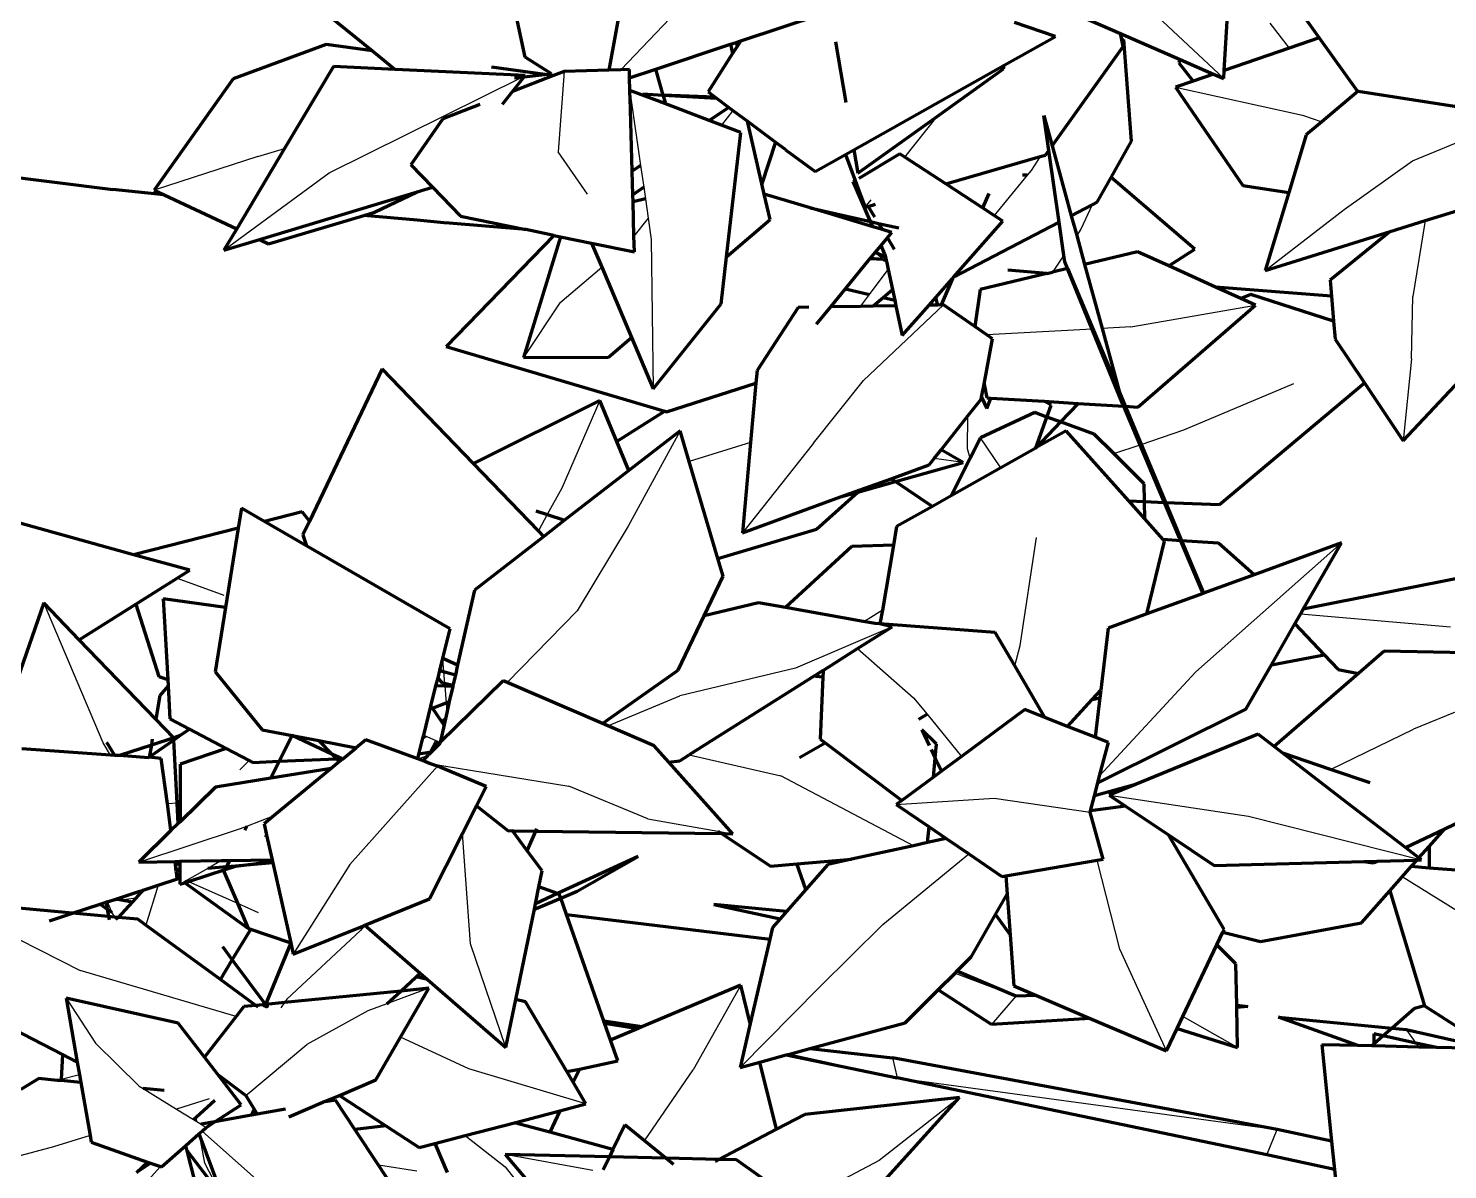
# Model space of a CAD drawing. Header units: millimetres. Extents: x 4307 to 31003, y 2809 to 20009.
# Drawn here: x 6974 to 7090.3, y 8141 to 8234.5 of the extents above; entities that cross this region are included whole.
import ezdxf

# ---------------------------------------------------------------- set-up
doc = ezdxf.new("R2010")
doc.units = ezdxf.units.MM
doc.layers.add('ProfileEdges', color=7, linetype='Continuous')

msp = doc.modelspace()

# ---------------------------------------------------------------- linework, layer by layer
for p, q in [((7060.06, 8241.59), (7071.95, 8230.43)), ((7027.18, 8235.99), (7022.56, 8231.14)), ((7075.73, 8234.97), (7077.31, 8232.93)), ((7063.63, 8233.46), (7063.77, 8233.64)), ((7017.92, 8231.01), (7017.43, 8224.43)), ((6998.67, 8222.71), (7014.47, 8230.55)), ((7014.58, 8230.56), (7014.65, 8230.57)), ((7068.01, 8229.72), (7078.42, 8227.44)), ((7023.31, 8229.27), (7023.37, 8228.83)), ((7023.37, 8228.83), (7024.18, 8223.3)), ((7087.42, 8223.68), (7099.17, 8228.54)), ((7031.75, 8227.81), (7030.82, 8226.62)), ((7078.42, 8227.44), (7079.98, 8226.89)), ((7045.84, 8224), (7048.47, 8227.32)), ((6992.82, 8224.05), (6984.32, 8221.28)), ((6992.82, 8224.05), (6995.02, 8224.7)), ((7019.83, 8220.96), (7017.43, 8224.43)), ((7056.92, 8224.03), (7056.17, 8222.89)), ((6990.05, 8216.37), (6998.67, 8222.71)), ((7024.18, 8223.3), (7024.44, 8221.52)), ((7056.17, 8222.89), (7055.86, 8222.52)), ((7081.83, 8219.69), (7087.42, 8223.68)), ((7055.86, 8222.52), (7053.16, 8219.2)), ((7024.44, 8221.52), (7024.58, 8220.56)), ((7024.58, 8220.56), (7024.81, 8219)), ((7042.58, 8219.88), (7043.07, 8220.5)), ((7040.41, 8219.13), (7040.24, 8219.34)), ((7061.19, 8220.09), (7060.25, 8218.08)), ((7075.36, 8214.71), (7081.83, 8219.69)), ((7024.81, 8219), (7023.63, 8217.51)), ((7024.81, 8219), (7025.06, 8217.24)), ((7060.25, 8218.08), (7059.91, 8217.56)), ((7088.46, 8218.79), (7087.44, 8212.56)), ((7025.06, 8217.24), (7025.22, 8204.99)), ((7044.05, 8215.59), (7043.4, 8216.17)), ((7058.86, 8215.97), (7057.93, 8214.57)), ((7017.57, 8212.05), (7021, 8214.98)), ((7042.93, 8212.74), (7044.46, 8214.78)), ((7044.35, 8215.32), (7044.08, 8215.56)), ((7042.19, 8211.76), (7042.93, 8212.74)), ((7087.34, 8207.47), (7087.44, 8212.56)), ((7017.57, 8212.05), (7014.58, 8207.57)), ((7042.44, 8205.68), (7049, 8211.88)), ((7048.2, 8211.87), (7047.98, 8212.06)), ((7064.35, 8210.07), (7074.55, 8211.86)), ((7061.18, 8209.9), (7052.54, 8209.43)), ((7064.35, 8210.07), (7061.99, 8209.94)), ((7087.34, 8207.47), (7086.66, 8200.75)), ((7038.36, 8200.56), (7042.44, 8205.68)), ((7068.7, 8201.65), (7077.71, 8205.44)), ((7020.83, 8204.05), (7017.73, 8196.86)), ((7050.96, 8200.09), (7051, 8202.79)), ((7027.43, 8201.57), (7023.16, 8193.74)), ((7033.19, 8200.61), (7028.17, 8199.06)), ((7053.7, 8198.53), (7052.03, 8200.98)), ((7065.2, 8200.45), (7068.7, 8201.65)), ((7038.36, 8200.56), (7032.52, 8193.21)), ((7051.19, 8199.32), (7050.96, 8200.09)), ((7062.95, 8199.69), (7065.1, 8200.42)), ((7065.1, 8200.42), (7065.2, 8200.45)), ((7050.61, 8198.97), (7048.22, 8199.29)), ((7017.73, 8196.86), (7016.54, 8194.69)), ((7016.54, 8194.69), (7015.82, 8193.36)), ((7023.16, 8193.74), (7018.98, 8186.81)), ((7055.27, 8183.96), (7056.62, 8192.83)), ((7069.67, 8181.82), (7081.59, 8192.38)), ((6986.21, 8189.48), (6990.04, 8188.09)), ((6980.14, 8176), (6975.28, 8187.46)), ((7013.25, 8180.93), (7018.98, 8186.81)), ((7043.99, 8186.86), (7042.83, 8186.13)), ((7044.78, 8185.51), (7036.86, 8182.1)), ((7042.83, 8186.13), (7042.41, 8185.93)), ((7090.53, 8185.48), (7078.24, 8186.53)), ((7041.96, 8183.72), (7046.55, 8179.68)), ((7054.83, 8182.3), (7055.27, 8183.96)), ((7007.96, 8182.82), (7008.04, 8181.82)), ((7036.86, 8182.1), (7027.39, 8179.84)), ((7100.89, 8182.55), (7087.5, 8177.12)), ((7008.04, 8181.82), (7008.12, 8180.85)), ((7008.12, 8180.85), (7008.14, 8180.63)), ((7039.13, 8181.85), (7038.98, 8181.84)), ((7061.79, 8173.28), (7069.67, 8181.82)), ((7008.14, 8180.63), (7008.24, 8179.27)), ((7021.49, 8177.39), (7027.39, 8179.84)), ((7046.55, 8179.68), (7047.66, 8178.33)), ((7008.24, 8179.27), (7008.31, 8178.46)), ((7008.14, 8177.72), (7008.04, 8177.52)), ((7047.66, 8178.33), (7050.48, 8174.88)), ((7006.56, 8176.55), (7006.41, 8176.62)), ((7007.37, 8176.19), (7006.56, 8176.55)), ((7007.37, 8176.19), (7006.86, 8175.19)), ((7007.58, 8176.09), (7007.37, 8176.19)), ((7080.69, 8173.81), (7087.5, 8177.12)), ((6980.74, 8174.99), (6980.14, 8176)), ((7007.76, 8176.02), (7007.58, 8176.09)), ((6991.36, 8173.77), (6992.12, 8174.55)), ((7000.35, 8166.03), (7007.53, 8174.07)), ((7005.92, 8174.67), (7006.74, 8174.96)), ((7006.41, 8174.63), (7006.22, 8174.56)), ((7006.89, 8174.31), (7018.31, 8172.43)), ((7028.17, 8175), (7035.67, 8173.29)), ((7046.53, 8167.55), (7035.67, 8173.29)), ((7024.77, 8169.77), (7018.31, 8172.43)), ((7062.56, 8171.69), (7073.99, 8169.98)), ((6986.21, 8171.06), (6985.41, 8171)), ((6986.45, 8171.08), (6986.21, 8171.06)), ((7045.13, 8170.93), (7053.14, 8171.45)), ((7053.14, 8171.45), (7061.02, 8170.3)), ((6991.91, 8169.16), (6994.15, 8170.04)), ((7024.77, 8169.77), (7030.51, 8168.76)), ((7073.99, 8169.98), (7088.17, 8166.39)), ((6983.07, 8166.22), (6991.4, 8168.96)), ((6991.4, 8168.96), (6991.91, 8169.16)), ((6993.54, 8168.43), (6993.33, 8168.31)), ((7010.24, 8159.53), (7009.6, 8168.57)), ((7030.51, 8168.76), (7031.74, 8168.54)), ((7044.03, 8161.11), (7051.06, 8166.89)), ((6986.36, 8165.5), (6986.08, 8165.98)), ((6989.86, 8166.34), (6988.74, 8165.7)), ((7000.35, 8166.03), (6995.73, 8158.66)), ((7063.44, 8159.08), (7061.58, 8166.37)), ((6986.2, 8165.04), (6986.44, 8164.93)), ((6986.44, 8165.35), (6986.36, 8165.5)), ((6986.75, 8164.57), (6986.44, 8164.4)), ((6986.97, 8164.7), (6986.75, 8164.57)), ((6988.74, 8165.7), (6986.97, 8164.7)), ((6986.97, 8164.7), (6987.14, 8164.62)), ((6987.14, 8164.62), (6991.15, 8162.84)), ((7092.69, 8161.22), (7086.58, 8165.01)), ((6984.66, 8164.32), (6983.66, 8161.04)), ((6981.64, 8163.1), (6980.51, 8162.96)), ((6980.86, 8162.12), (6980.51, 8162.96)), ((6982.82, 8163.25), (6981.64, 8163.1)), ((6991.15, 8162.84), (6992.84, 8162.09)), ((6970.43, 8161.3), (6978.26, 8157.32)), ((6981.1, 8161.7), (6980.86, 8162.12)), ((6981.2, 8161.5), (6981.1, 8161.7)), ((7038.85, 8155.97), (7044.03, 8161.11)), ((6995.19, 8154.98), (7001.24, 8160.62)), ((7001.55, 8161.03), (7001.24, 8160.62)), ((7013.15, 8151.02), (7010.24, 8159.53)), ((7067.28, 8150.74), (7063.44, 8159.08)), ((6991.05, 8153.57), (6978.26, 8157.32)), ((7049.94, 8157.11), (7054.91, 8155.23)), ((7006.84, 8155.88), (7003.4, 8154.6)), ((7032.39, 8156.14), (7028.5, 8149.19)), ((7038.85, 8155.97), (7032.33, 8149.39)), ((6977.11, 8155.06), (6979.53, 8151.38)), ((6995, 8154.7), (6994.7, 8154.27)), ((6995.19, 8154.98), (6995, 8154.7)), ((7003.4, 8154.6), (7001.84, 8154.02)), ((7054.91, 8155.23), (7052.94, 8152.92)), ((7001.84, 8154.02), (6996.84, 8151.26)), ((7073.08, 8151.01), (7068.61, 8153.55)), ((7010.12, 8149.27), (7004.52, 8151.87)), ((7086.91, 8152.5), (7087.7, 8151.39)), ((6979.53, 8151.38), (6983.09, 8147.86)), ((6991.84, 8147.09), (6996.84, 8151.26)), ((7087.7, 8151.39), (7087.93, 8151.06)), ((7045.19, 8148.55), (7036.37, 8150.48)), ((7044.82, 8150.18), (7045.19, 8148.55)), ((6976.7, 8148.4), (6976.42, 8148.33)), ((6978.21, 8148.78), (6976.7, 8148.4)), ((7019.7, 8146.4), (7010.12, 8149.27)), ((7024.5, 8143.37), (7028.5, 8149.19)), ((7045.19, 8148.55), (7076.33, 8144.31)), ((6983.09, 8147.86), (6983.43, 8147.65)), ((6983.43, 8147.65), (6986.16, 8145.98)), ((6988.85, 8146.81), (6986.16, 8145.98)), ((6986.16, 8145.98), (6987.55, 8145.12)), ((7050.31, 8146.93), (7043.72, 8141.75)), ((6987.55, 8145.12), (6987.83, 8144.95)), ((6987.83, 8144.95), (6987.76, 8145.31)), ((6987.83, 8144.95), (6988.18, 8144.73)), ((6979.09, 8143.8), (6976.08, 8142.87)), ((6988.49, 8141.54), (6988.06, 8143.76)), ((6988.18, 8144.73), (6988.6, 8144.48)), ((6988.26, 8144.18), (6998.16, 8135.38)), ((7009.81, 8143.81), (7013.08, 8141.23)), ((7075.48, 8142.22), (7076.33, 8144.31)), ((6976.08, 8142.87), (6967.88, 8140.69)), ((6989.54, 8139.5), (6988.49, 8141.54)), ((7005.86, 8140.9), (7002.71, 8141.38)), ((7020.28, 8140.93), (7013.08, 8142.25)), ((7043.72, 8141.75), (7037.05, 8138.25)), ((6975.51, 8130.98), (6984.84, 8141.26)), ((7013.08, 8141.23), (7018.16, 8134.82))]:
    msp.add_line(p, q)
at = {"layer": 'ProfileEdges', "lineweight": 211}
for p, q in [((7014.72, 8232.19), (7012.57, 8242.25)), ((6993.7, 8239.61), (7002.21, 8232.69)), ((7023.09, 8239.4), (7021.58, 8231.11)), ((7075.67, 8239.55), (7079.78, 8233.78)), ((7071.99, 8231.1), (7072.48, 8238.9)), ((7055.44, 8237.63), (7063.5, 8234.11)), ((7032.39, 8233.51), (7039.08, 8235.73)), ((7058.16, 8233.88), (7054.82, 8235.03)), ((6998.43, 8233.21), (6990.8, 8230.4)), ((7002.21, 8232.69), (6998.43, 8233.21)), ((7025.42, 8231.21), (7031.56, 8233.24)), ((7031.56, 8233.24), (7032, 8233.38)), ((7031.56, 8233.24), (7031.72, 8232.48)), ((7032, 8233.38), (7032.39, 8233.51)), ((7032, 8233.38), (7032.09, 8233.05)), ((7032.39, 8233.51), (7032.09, 8233.05)), ((7040.15, 8233.45), (7041, 8228.46)), ((7053.98, 8231.53), (7058.16, 8233.88)), ((7063.61, 8233.59), (7063.5, 8234.11)), ((7063.5, 8234.11), (7068.38, 8231.99)), ((7063.77, 8233.64), (7063.61, 8233.59)), ((7063.63, 8233.46), (7063.61, 8233.59)), ((7063.72, 8233.06), (7063.63, 8233.46)), ((7064.4, 8225.29), (7063.77, 8233.64)), ((7079.78, 8233.78), (7077.31, 8232.93)), ((7079.78, 8233.78), (7082.88, 8229.42)), ((7002.21, 8232.69), (7004.08, 8231.17)), ((7016.88, 8230.83), (7014.72, 8232.19)), ((7031.72, 8232.48), (7029.71, 8229.33)), ((7032.09, 8233.05), (7031.72, 8232.48)), ((7057.9, 8224.91), (7063.72, 8233.06)), ((7077.31, 8232.93), (7071.99, 8231.1)), ((6999.02, 8231.41), (6995.02, 8224.7)), ((7004.08, 8231.17), (6999.02, 8231.41)), ((7014.73, 8230.68), (7004.08, 8231.17)), ((7016.34, 8230.77), (7011.98, 8231.36)), ((7016.34, 8230.77), (7016.88, 8230.83)), ((7017.92, 8231.01), (7017.04, 8230.67)), ((7021.58, 8231.11), (7017.92, 8231.01)), ((7022.56, 8231.14), (7021.58, 8231.11)), ((7023.26, 8231.16), (7022.56, 8231.14)), ((7023.28, 8230.5), (7023.26, 8231.16)), ((7023.28, 8230.5), (7025.42, 8231.21)), ((7026.03, 8229.07), (7025.42, 8231.21)), ((7041.65, 8224.59), (7053.98, 8231.53)), ((7048.47, 8227.32), (7053.91, 8231.22)), ((7053.91, 8231.22), (7053.98, 8231.53)), ((7068.38, 8231.99), (7068.29, 8231.72)), ((7068.29, 8231.72), (7069.45, 8230.22)), ((7068.38, 8231.99), (7071.12, 8230.79)), ((7071.95, 8230.43), (7071.99, 8231.1)), ((6990.8, 8230.4), (6984.32, 8221.28)), ((7017.04, 8230.67), (7013.68, 8229.36)), ((7013.68, 8229.36), (7014.65, 8230.57)), ((7013.86, 8230.48), (7014.47, 8230.55)), ((7014.47, 8230.55), (7014.58, 8230.56)), ((7014.65, 8230.57), (7016.34, 8230.77)), ((7014.65, 8230.57), (7014.73, 8230.68)), ((7017.04, 8230.67), (7016.34, 8230.77)), ((7023.31, 8229.46), (7023.28, 8230.5)), ((7069.45, 8230.22), (7068.01, 8229.72)), ((7068.01, 8229.72), (7073.53, 8221.67)), ((7071.12, 8230.79), (7069.45, 8230.22)), ((7071.12, 8230.79), (7071.95, 8230.43)), ((7012.86, 8228.32), (7013.68, 8229.36)), ((7025.82, 8228.51), (7023.31, 8229.46)), ((7023.31, 8229.27), (7023.31, 8229.46)), ((7023.32, 8228.84), (7023.31, 8229.27)), ((7023.32, 8228.84), (7023.37, 8228.83)), ((7023.49, 8222.85), (7023.32, 8228.84)), ((7024.37, 8229.17), (7026.03, 8229.07)), ((7025.82, 8228.51), (7026.21, 8228.46)), ((7029.81, 8227), (7025.82, 8228.51)), ((7026.03, 8229.07), (7030.4, 8228.82)), ((7030.28, 8228.9), (7026.03, 8229.07)), ((7026.21, 8228.46), (7026.03, 8229.07)), ((7029.71, 8229.33), (7030.28, 8228.9)), ((7030.28, 8228.9), (7030.4, 8228.82)), ((7030.4, 8228.82), (7031.42, 8228.06)), ((7082.96, 8229.41), (7079.98, 8226.89)), ((7082.88, 8229.42), (7082.96, 8229.41)), ((7082.96, 8229.41), (7092.1, 8227.97)), ((7011.01, 8228.31), (7007.97, 8227.12)), ((7031.42, 8228.06), (7029.81, 8227)), ((7031.42, 8228.06), (7031.75, 8227.81)), ((7031.75, 8227.81), (7032.93, 8226.93)), ((7057.63, 8224.54), (7057.22, 8227.39)), ((7057.22, 8227.39), (7057.9, 8224.91)), ((7007.97, 8227.12), (7005.35, 8223.37)), ((7030.82, 8226.62), (7029.81, 8227)), ((7032.4, 8226.02), (7030.82, 8226.62)), ((7034.12, 8221.8), (7032.93, 8226.93)), ((7032.93, 8226.93), (7035.24, 8225.22)), ((7041.97, 8222.67), (7048.47, 8227.32)), ((7079.98, 8226.89), (7078.72, 8225.83)), ((7031.22, 8215.83), (7032.4, 8226.02)), ((7035.24, 8225.22), (7034.12, 8221.8)), ((7035.24, 8225.22), (7036.02, 8224.64)), ((7062.73, 8222.33), (7064.4, 8225.29)), ((7078.72, 8225.83), (7077.29, 8221.09)), ((6995.02, 8224.7), (6991.09, 8218.11)), ((7036.05, 8224.6), (7036.02, 8224.64)), ((7036.05, 8224.6), (7038.49, 8222.8)), ((7038.49, 8222.8), (7040.97, 8224.2)), ((7040.97, 8224.2), (7041.65, 8224.59)), ((7040.97, 8224.2), (7041.76, 8222.07)), ((7041.65, 8224.59), (7041.97, 8222.67)), ((7045.41, 8224.27), (7042.05, 8222.25)), ((7045.84, 8224), (7045.41, 8224.27)), ((7049.2, 8221.8), (7045.84, 8224)), ((7049.2, 8221.8), (7056.92, 8224.03)), ((7056.92, 8224.03), (7057.36, 8224.15)), ((7057.36, 8224.15), (7057.63, 8224.54)), ((7058.47, 8218.67), (7057.63, 8224.54)), ((7057.9, 8224.91), (7059.46, 8219.19)), ((6967.64, 8223), (6980.95, 8221.34)), ((7005.35, 8223.37), (7007.13, 8221.52)), ((7024.18, 8223.3), (7023.49, 8222.85)), ((7023.54, 8220.9), (7023.49, 8222.85)), ((7034.31, 8220.96), (7034.12, 8221.8)), ((7041.76, 8222.07), (7041.6, 8221.98)), ((7041.6, 8221.98), (7042.1, 8221.17)), ((7043.03, 8218.71), (7041.6, 8221.98)), ((7041.76, 8222.07), (7042.1, 8221.17)), ((7052.2, 8219.84), (7049.2, 8221.8)), ((7055.86, 8222.52), (7055.46, 8222.51)), ((7061.6, 8220.31), (7062.73, 8222.33)), ((7069.6, 8216.46), (7062.73, 8222.33)), ((7073.53, 8221.67), (7077.29, 8221.09)), ((6985.16, 8220.89), (6980.95, 8221.34)), ((6984.32, 8221.28), (6985.16, 8220.89)), ((6985.16, 8220.89), (6991.09, 8218.11)), ((6992.95, 8217.24), (7005.87, 8221.14)), ((7002.37, 8219.47), (7005.87, 8221.14)), ((7005.87, 8221.14), (7007.13, 8221.52)), ((7007.13, 8221.52), (7009.42, 8219.14)), ((7024.44, 8221.52), (7023.54, 8220.9)), ((7023.56, 8220.32), (7023.54, 8220.9)), ((7024.58, 8220.56), (7023.56, 8220.32)), ((7038.08, 8219.83), (7034.31, 8220.96)), ((7034.79, 8218.87), (7034.31, 8220.96)), ((7042.1, 8221.17), (7042.58, 8219.88)), ((7052.7, 8221.02), (7052.2, 8219.84)), ((7077.29, 8221.09), (7075.36, 8214.71)), ((6993.71, 8216.88), (7001.52, 8219.22)), ((7001.52, 8219.22), (7002.37, 8219.47)), ((7005.88, 8218.83), (7001.52, 8219.22)), ((7023.63, 8217.51), (7023.56, 8220.32)), ((7038.08, 8219.83), (7040.24, 8219.34)), ((7040.41, 8219.13), (7038.08, 8219.83)), ((7040.24, 8219.34), (7043.03, 8218.71)), ((7042.58, 8219.88), (7042.83, 8219.95)), ((7042.83, 8219.95), (7043.43, 8220.13)), ((7042.83, 8219.95), (7043.35, 8219.1)), ((7053.16, 8219.2), (7052.2, 8219.84)), ((7053.87, 8218.74), (7053.16, 8219.2)), ((7059.46, 8219.19), (7061.19, 8220.09)), ((7061.19, 8220.09), (7061.6, 8220.31)), ((7088.46, 8218.79), (7091.13, 8219.62)), ((6991.09, 8218.11), (6990.05, 8216.37)), ((7008.06, 8218.6), (7005.88, 8218.83)), ((7008.49, 8218.59), (7008.06, 8218.6)), ((7014.78, 8218.05), (7008.49, 8218.59)), ((7009.42, 8219.14), (7014.78, 8218.05)), ((7017.08, 8217.58), (7014.78, 8218.05)), ((7031.22, 8215.83), (7034.79, 8218.87)), ((7043.21, 8218.29), (7040.41, 8219.13)), ((7043.21, 8218.29), (7043.03, 8218.71)), ((7043.03, 8218.71), (7043.68, 8218.56)), ((7043.99, 8218.05), (7043.21, 8218.29)), ((7043.68, 8218.56), (7043.99, 8218.05)), ((7043.68, 8218.56), (7045.35, 8218.19)), ((7044.76, 8217.82), (7043.99, 8218.05)), ((7049.83, 8214.15), (7053.87, 8218.74)), ((7049.83, 8214.15), (7058.47, 8218.67)), ((7058.86, 8215.97), (7058.47, 8218.67)), ((7059.46, 8219.19), (7059.91, 8217.56)), ((7085.6, 8217.9), (7088.46, 8218.79)), ((6990.05, 8216.37), (6992.95, 8217.24)), ((6992.95, 8217.24), (6993.71, 8216.88)), ((7017.08, 8217.58), (7008.24, 8208.46)), ((7017.63, 8217.47), (7014.58, 8207.57)), ((7017.08, 8217.58), (7017.63, 8217.47)), ((7017.63, 8217.47), (7020.17, 8216.95)), ((7020.17, 8216.95), (7021, 8214.98)), ((7020.17, 8216.95), (7023.67, 8216.24)), ((7023.67, 8216.24), (7023.63, 8217.51)), ((7043.88, 8216.76), (7044.4, 8217.38)), ((7044.4, 8217.38), (7044.76, 8217.82)), ((7044.4, 8217.38), (7044.96, 8216.46)), ((7059.91, 8217.56), (7060.55, 8215.2)), ((7075.36, 8214.71), (7085.6, 8217.9)), ((7085.6, 8217.9), (7080.68, 8213.91)), ((7030.78, 8211.98), (7031.22, 8215.83)), ((7043, 8215.68), (7043.4, 8216.17)), ((7043.4, 8216.17), (7043.88, 8216.76)), ((7044.25, 8215.8), (7043.4, 8216.17)), ((7044.19, 8216.05), (7043.88, 8216.76)), ((7044.19, 8216.05), (7044.25, 8215.8)), ((7044.25, 8215.8), (7044.3, 8215.57)), ((7058.94, 8215.41), (7058.86, 8215.97)), ((7064.88, 8216.23), (7060.55, 8215.2)), ((7067.45, 8215.07), (7064.88, 8216.23)), ((7067.45, 8215.07), (7069.6, 8216.46)), ((7021, 8214.98), (7023.45, 8209.2)), ((7040.96, 8213.19), (7042.97, 8215.65)), ((7042.97, 8215.65), (7043, 8215.68)), ((7044.05, 8215.59), (7042.97, 8215.65)), ((7044.05, 8215.59), (7043, 8215.68)), ((7044.08, 8215.56), (7044.05, 8215.59)), ((7044.3, 8215.57), (7044.08, 8215.56)), ((7044.3, 8215.54), (7044.08, 8215.56)), ((7044.3, 8215.57), (7044.3, 8215.54)), ((7044.3, 8215.54), (7044.35, 8215.32)), ((7044.35, 8215.32), (7044.46, 8214.78)), ((7044.46, 8214.78), (7044.82, 8213.13)), ((7057.47, 8214.46), (7054.28, 8214.73)), ((7057.47, 8214.46), (7057.93, 8214.57)), ((7059.16, 8214.86), (7057.93, 8214.57)), ((7059.16, 8214.86), (7058.94, 8215.41)), ((7061.18, 8209.9), (7059.16, 8214.86)), ((7059.16, 8214.86), (7063.42, 8204.7)), ((7060.55, 8215.2), (7061.99, 8209.94)), ((7071.28, 8213.34), (7067.45, 8215.07)), ((7048.36, 8212.48), (7049.74, 8214.04)), ((7049.74, 8214.04), (7048.81, 8211.88)), ((7049.74, 8214.04), (7049.83, 8214.15)), ((7057.47, 8214.46), (7052.01, 8213.15)), ((7080.68, 8213.91), (7080.79, 8212.59)), ((7039.76, 8211.72), (7040.96, 8213.19)), ((7040.96, 8213.19), (7042.93, 8212.74)), ((7043.22, 8211.78), (7044.06, 8212.49)), ((7044.06, 8212.49), (7044.82, 8213.13)), ((7044.06, 8212.49), (7045, 8212.27)), ((7044.82, 8213.13), (7045, 8212.27)), ((7045, 8212.27), (7045.1, 8211.81)), ((7047.98, 8212.06), (7048.36, 8212.48)), ((7048.54, 8211.87), (7048.36, 8212.48)), ((7052.01, 8213.15), (7051.56, 8210.11)), ((7080.79, 8212.59), (7071.28, 8213.34)), ((7073.36, 8212.4), (7071.28, 8213.34)), ((7074.18, 8212.74), (7073.36, 8212.4)), ((7074.55, 8211.86), (7073.36, 8212.4)), ((7080.96, 8210.56), (7074.18, 8212.74)), ((7080.79, 8212.59), (7080.96, 8210.56)), ((7025.22, 8204.99), (7030.78, 8211.98)), ((7037.1, 8211.68), (7033.72, 8206.5)), ((7037.96, 8211.69), (7037.1, 8211.68)), ((7038.59, 8210.29), (7039.76, 8211.72)), ((7042.19, 8211.76), (7039.76, 8211.72)), ((7043.22, 8211.78), (7042.19, 8211.76)), ((7045.1, 8211.81), (7043.22, 8211.78)), ((7045.1, 8211.81), (7045.62, 8209.38)), ((7045.62, 8209.38), (7047.81, 8211.86)), ((7047.81, 8211.86), (7047.98, 8212.06)), ((7048.2, 8211.87), (7047.81, 8211.86)), ((7048.54, 8211.87), (7048.2, 8211.87)), ((7048.81, 8211.88), (7048.54, 8211.87)), ((7049, 8211.88), (7048.81, 8211.88)), ((7051.56, 8210.11), (7049, 8211.88)), ((7064.91, 8203.5), (7074.55, 8211.86)), ((7052.54, 8209.43), (7051.56, 8210.11)), ((7063.66, 8203.8), (7061.18, 8209.9)), ((7061.99, 8209.94), (7063.42, 8204.7)), ((7080.96, 8210.56), (7081.08, 8209.07)), ((7021.56, 8207.6), (7023.45, 8209.2)), ((7023.45, 8209.2), (7025.22, 8204.99)), ((7052.32, 8205.38), (7053.02, 8209.09)), ((7053.02, 8209.09), (7052.54, 8209.43)), ((7081.08, 8209.07), (7083.48, 8205.49)), ((7008.24, 8208.46), (7026.17, 8203.16)), ((7014.58, 8207.57), (7021.56, 8207.6)), ((7003.01, 8206.65), (6997.06, 8194.17)), ((7010.48, 8198.89), (7003.01, 8206.65)), ((7033.72, 8206.5), (7033.63, 8205.47)), ((7086.66, 8200.75), (7092.6, 8207.09)), ((7026.3, 8203.12), (7033.63, 8205.47)), ((7033.63, 8205.47), (7033.19, 8200.61)), ((7052.11, 8204.31), (7052.32, 8205.38)), ((7052.32, 8205.38), (7052.56, 8204.27)), ((7071.62, 8195.53), (7083.48, 8205.49)), ((7083.48, 8205.49), (7086.66, 8200.75)), ((7051, 8202.79), (7052.08, 8204.16)), ((7052.08, 8204.16), (7052.11, 8204.31)), ((7052.11, 8204.31), (7052.55, 8203.38)), ((7052.55, 8203.38), (7052.88, 8204.25)), ((7052.56, 8204.27), (7052.88, 8204.25)), ((7052.88, 8204.25), (7057.25, 8203.98)), ((7063.42, 8204.7), (7063.66, 8203.8)), ((7063.42, 8204.7), (7063.89, 8203.57)), ((7020.83, 8204.05), (7010.48, 8198.89)), ((7022.24, 8200.69), (7020.83, 8204.05)), ((7026.17, 8203.16), (7022.24, 8200.69)), ((7026.17, 8203.16), (7026.3, 8203.12)), ((7056.48, 8203.05), (7052.03, 8200.98)), ((7057.47, 8202.69), (7056.48, 8203.05)), ((7057.83, 8203.67), (7057.25, 8203.98)), ((7057.25, 8203.98), (7060.03, 8203.81)), ((7057.47, 8202.69), (7057.83, 8203.67)), ((7060.03, 8203.81), (7058.58, 8202.29)), ((7060.03, 8203.81), (7063.76, 8203.58)), ((7063.76, 8203.58), (7063.66, 8203.8)), ((7065.1, 8200.42), (7063.76, 8203.58)), ((7063.76, 8203.58), (7063.89, 8203.57)), ((7063.89, 8203.57), (7064.91, 8203.5)), ((7063.89, 8203.57), (7065.2, 8200.45)), ((7048.8, 8200.01), (7051, 8202.79)), ((7056.55, 8200.16), (7057.47, 8202.69)), ((7058.58, 8202.29), (7056.55, 8200.16)), ((7058.58, 8202.29), (7057.47, 8202.69)), ((7061.34, 8201.29), (7058.58, 8202.29)), ((7023.23, 8198.32), (7022.24, 8200.69)), ((7027.43, 8201.57), (7023.23, 8198.32)), ((7028.17, 8199.06), (7027.43, 8201.57)), ((7033.19, 8200.61), (7032.52, 8193.21)), ((7052.03, 8200.98), (7051.19, 8199.32)), ((7059.06, 8201.56), (7056.55, 8200.16)), ((7064.19, 8195.81), (7059.06, 8201.56)), ((7062.95, 8199.69), (7061.34, 8201.29)), ((7048.22, 8199.29), (7048.8, 8200.01)), ((7050.61, 8198.97), (7048.8, 8200.01)), ((7056.51, 8200.12), (7053.7, 8198.53)), ((7056.55, 8200.16), (7056.51, 8200.12)), ((7065.44, 8197.21), (7062.95, 8199.69)), ((7067.1, 8195.7), (7065.1, 8200.42)), ((7065.2, 8200.45), (7067.18, 8195.7)), ((7015.82, 8193.36), (7010.48, 8198.89)), ((7023.23, 8198.32), (7017.96, 8194.23)), ((7030.51, 8191.09), (7028.17, 8199.06)), ((7044.72, 8197.64), (7047.81, 8198.77)), ((7045.07, 8197.4), (7050.61, 8198.97)), ((7047.81, 8198.77), (7048.22, 8199.29)), ((7051.19, 8199.32), (7049.63, 8196.23)), ((7053.7, 8198.53), (7049.63, 8196.23)), ((7041.97, 8196.53), (7045.07, 8197.4)), ((7042.18, 8196.72), (7044.72, 8197.64)), ((7044.72, 8197.64), (7045.07, 8197.4)), ((7045.07, 8197.4), (7048.09, 8195.36)), ((7065.46, 8195.76), (7065.44, 8197.21)), ((7032.52, 8193.21), (7040.57, 8196.14)), ((7038.58, 8193.49), (7041.97, 8196.53)), ((7040.57, 8196.14), (7042.18, 8196.72)), ((7040.57, 8196.14), (7041.97, 8196.53)), ((7041.97, 8196.53), (7042.18, 8196.72)), ((7049.63, 8196.23), (7048.09, 8195.36)), ((6991.49, 8195.22), (6991.22, 8193.58)), ((6993.37, 8194.13), (6991.49, 8195.22)), ((6996.45, 8194.92), (6993.37, 8194.13)), ((6997.06, 8194.17), (6996.45, 8194.92)), ((7015.59, 8195), (7016.54, 8194.69)), ((7048.09, 8195.36), (7045.16, 8193.71)), ((7064.19, 8195.81), (7065.46, 8195.76)), ((7065.48, 8194.35), (7064.19, 8195.81)), ((7065.48, 8194.35), (7065.46, 8195.76)), ((7065.46, 8195.76), (7067.1, 8195.7)), ((7068.44, 8192.55), (7067.1, 8195.7)), ((7067.1, 8195.7), (7067.18, 8195.7)), ((7067.18, 8195.7), (7068.5, 8192.55)), ((7067.18, 8195.7), (7071.62, 8195.53)), ((6982.65, 8191.4), (6971.05, 8194.61)), ((6996.82, 8192.13), (6993.37, 8194.13)), ((6997.06, 8194.17), (6996.51, 8193.03)), ((7017.96, 8194.23), (7016.25, 8192.91)), ((7016.54, 8194.69), (7017.96, 8194.23)), ((7045.16, 8193.71), (7044.9, 8192.19)), ((7066.99, 8192.65), (7065.48, 8194.35)), ((6991.22, 8193.58), (6982.65, 8191.4)), ((6991.22, 8193.58), (6990.17, 8187.07)), ((6996.51, 8193.03), (6996.82, 8192.13)), ((7016.25, 8192.91), (7010.57, 8188.5)), ((7016.25, 8192.91), (7015.82, 8193.36)), ((7030.51, 8191.09), (7038.58, 8193.49)), ((7065.65, 8186.56), (7067.11, 8192.51)), ((7068.44, 8192.55), (7066.99, 8192.65)), ((7067.11, 8192.51), (7066.99, 8192.65)), ((7070.27, 8188.24), (7068.44, 8192.55)), ((7068.5, 8192.55), (7068.44, 8192.55)), ((7068.5, 8192.55), (7070.3, 8188.25)), ((7071.52, 8192.35), (7068.5, 8192.55)), ((6987.24, 8190.13), (6982.65, 8191.4)), ((7008.59, 8185.32), (6996.82, 8192.13)), ((7041.49, 8192.07), (7036.04, 8187.07)), ((7044.9, 8192.19), (7041.49, 8192.07)), ((7044.9, 8192.19), (7043.99, 8186.86)), ((7074.46, 8189.77), (7071.52, 8192.35)), ((7081.59, 8192.38), (7074.46, 8189.77)), ((7078.47, 8186.94), (7081.59, 8192.38)), ((7030.94, 8189.64), (7030.51, 8191.09)), ((6982.84, 8187.36), (6986.21, 8189.48)), ((6986.21, 8189.48), (6987.24, 8190.13)), ((7029.4, 8186.41), (7030.94, 8189.64)), ((7074.46, 8189.77), (7070.3, 8188.25)), ((7092.44, 8189.74), (7078.47, 8186.94)), ((7010.57, 8188.5), (7009.19, 8182.39)), ((7070.27, 8188.24), (7065.65, 8186.56)), ((7070.3, 8188.25), (7070.27, 8188.24)), ((6975.28, 8187.46), (6973.13, 8181.24)), ((6978.2, 8184.43), (6975.28, 8187.46)), ((6978.2, 8184.43), (6982.84, 8187.36)), ((6982.84, 8187.36), (6984.71, 8181.42)), ((6990.17, 8187.07), (6985.06, 8187.79)), ((6985.06, 8187.79), (6985.44, 8181.19)), ((6990.17, 8187.07), (6989.33, 8181.81)), ((7033.85, 8187.47), (7029.4, 8186.41)), ((7036.04, 8187.07), (7033.85, 8187.47)), ((7042.41, 8185.93), (7036.04, 8187.07)), ((7043.99, 8186.86), (7043.79, 8185.73)), ((7078.24, 8186.53), (7078.47, 8186.94)), ((7027.26, 8181.94), (7029.4, 8186.41)), ((7041.96, 8183.72), (7044.78, 8185.51)), ((7043.41, 8185.76), (7042.41, 8185.93)), ((7043.79, 8185.73), (7043.41, 8185.76)), ((7053.24, 8185.04), (7043.79, 8185.73)), ((7044.78, 8185.51), (7043.79, 8185.73)), ((7065.65, 8186.56), (7062.48, 8185.4)), ((7075.86, 8182.38), (7077.79, 8185.75)), ((7077.79, 8185.75), (7078.24, 8186.53)), ((7077.79, 8185.75), (7080.17, 8183.21)), ((6984.46, 8177.93), (6978.2, 8184.43)), ((7007.99, 8182.94), (7008.59, 8185.32)), ((7054.83, 8182.3), (7053.24, 8185.04)), ((7062.48, 8185.4), (7061.88, 8180.32)), ((7039.13, 8181.93), (7041.96, 8183.72)), ((7075.86, 8182.38), (7080.17, 8183.21)), ((7080.17, 8183.21), (7081.32, 8181.99)), ((7085.09, 8183.49), (7083, 8181.68)), ((7095.86, 8183.29), (7085.09, 8183.49)), ((7007.73, 8181.91), (7007.96, 8182.82)), ((7007.96, 8182.82), (7007.99, 8182.94)), ((7007.99, 8182.94), (7009.19, 8182.39)), ((7009.19, 8182.39), (7009.01, 8181.55)), ((7057.31, 8178.06), (7054.83, 8182.3)), ((7073.77, 8178.74), (7075.86, 8182.38)), ((7081.32, 8181.99), (7083, 8181.68)), ((6984.71, 8181.42), (6985.44, 8181.19)), ((6985.44, 8181.19), (6985.47, 8180.67)), ((6989.33, 8181.81), (6993.19, 8177.06)), ((7007.42, 8180.65), (7007.59, 8181.32)), ((7007.59, 8181.32), (7007.73, 8181.91)), ((7007.94, 8180.89), (7007.59, 8181.32)), ((7008.04, 8181.82), (7007.73, 8181.91)), ((7012.92, 8181.07), (7007.76, 8176.02)), ((7008.12, 8180.85), (7007.94, 8180.89)), ((7009.01, 8181.55), (7008.04, 8181.82)), ((7008.81, 8180.69), (7008.12, 8180.85)), ((7009.01, 8181.55), (7008.81, 8180.69)), ((7013.25, 8180.93), (7012.92, 8181.07)), ((7021.06, 8177.57), (7013.25, 8180.93)), ((7021.06, 8177.57), (7027.26, 8181.94)), ((7038.42, 8181.49), (7028.17, 8175)), ((7038.42, 8181.49), (7038.98, 8181.84)), ((7038.59, 8181.44), (7038.42, 8181.49)), ((7039.11, 8181.37), (7038.59, 8181.44)), ((7039.11, 8181.37), (7038.89, 8176.3)), ((7038.98, 8181.84), (7039.13, 8181.93)), ((7039.13, 8181.85), (7039.11, 8181.37)), ((7039.13, 8181.93), (7039.13, 8181.85)), ((7083, 8181.68), (7076.1, 8175.68)), ((6984.79, 8179.86), (6984.46, 8177.93)), ((6985.47, 8180.67), (6984.79, 8179.86)), ((6985.47, 8180.67), (6985.62, 8177.96)), ((7007, 8178.99), (7007.42, 8180.65)), ((7008.14, 8180.63), (7007.42, 8180.65)), ((7008.79, 8180.61), (7008.14, 8180.63)), ((7008.79, 8180.61), (7008.51, 8179.37)), ((7008.81, 8180.69), (7008.79, 8180.61)), ((7061.18, 8179.55), (7061.88, 8180.32)), ((7061.18, 8179.55), (7061.81, 8179.67)), ((7061.81, 8179.67), (7061.43, 8176.45)), ((7061.88, 8180.32), (7061.81, 8179.67)), ((7006.41, 8176.62), (7007, 8178.99)), ((7007.12, 8178.82), (7007, 8178.99)), ((7007.12, 8178.82), (7008.24, 8179.27)), ((7007.91, 8177.7), (7007.12, 8178.82)), ((7008.24, 8179.27), (7008.51, 8179.37)), ((7008.51, 8179.37), (7008.31, 8178.46)), ((7055.67, 8178.71), (7050.48, 8174.88)), ((7057.31, 8178.06), (7055.67, 8178.71)), ((7059.16, 8177.34), (7061.18, 8179.55)), ((7061.64, 8172.7), (7073.77, 8178.74)), ((6985.93, 8176.4), (6984.46, 8177.93)), ((6985.62, 8177.96), (6987.23, 8177.12)), ((7008.08, 8177.46), (7007.76, 8176.02)), ((7008.19, 8177.95), (7007.91, 8177.7)), ((7008.04, 8177.52), (7007.91, 8177.7)), ((7008.08, 8177.46), (7008.04, 8177.52)), ((7008.14, 8177.72), (7008.08, 8177.46)), ((7008.19, 8177.95), (7008.14, 8177.72)), ((7008.31, 8178.46), (7008.19, 8177.95)), ((7021.49, 8177.39), (7021.06, 8177.57)), ((7025.29, 8175.75), (7021.49, 8177.39)), ((7046.99, 8177.94), (7047.66, 8178.33)), ((7059.16, 8177.34), (7057.31, 8178.06)), ((6985.94, 8176.21), (6983.93, 8174.81)), ((6985.93, 8176.4), (6984.1, 8175.8)), ((6984.18, 8176.28), (6984.1, 8175.8)), ((6986.47, 8176.58), (6985.93, 8176.4)), ((6985.94, 8176.21), (6985.93, 8176.4)), ((6986.47, 8176.58), (6985.94, 8176.21)), ((6986.21, 8171.06), (6985.94, 8176.21)), ((6987.23, 8177.12), (6986.47, 8176.58)), ((6987.23, 8177.12), (6990.23, 8175.54)), ((6993.19, 8177.06), (6995.64, 8176.59)), ((6995.64, 8176.59), (6994.58, 8174.48)), ((6995.64, 8176.59), (6997.83, 8176.17)), ((6998.94, 8175.04), (6995.64, 8176.59)), ((7001.66, 8176.24), (7000.87, 8175.58)), ((7005.92, 8174.67), (7001.66, 8176.24)), ((7006.01, 8175.05), (7006.34, 8176.36)), ((7006.34, 8176.36), (7006.41, 8176.62)), ((7006.56, 8176.55), (7006.34, 8176.36)), ((7038.89, 8176.3), (7039.31, 8175.98)), ((7048.43, 8175.88), (7047.21, 8177.06)), ((7047.21, 8177.06), (7047.83, 8175.76)), ((7061.43, 8176.45), (7059.16, 8177.34)), ((7062.51, 8176.02), (7061.43, 8176.45)), ((7074.78, 8176.69), (7064.74, 8172.58)), ((7076.1, 8175.68), (7074.78, 8176.69)), ((6980.74, 8174.99), (6973.5, 8175.49)), ((6981.1, 8174.96), (6980.44, 8176.02)), ((6984.1, 8175.8), (6981.5, 8174.94)), ((6984.1, 8175.8), (6983.93, 8174.81)), ((6990.23, 8175.54), (6986.45, 8174.23)), ((6990.23, 8175.54), (6992.12, 8174.55)), ((6998.94, 8175.04), (6997.83, 8176.17)), ((6997.83, 8176.17), (7000.87, 8175.58)), ((6999.29, 8174.69), (6998.94, 8175.04)), ((6999.67, 8174.7), (6998.94, 8175.04)), ((6999.75, 8174.66), (7000.87, 8175.58)), ((7005.92, 8174.67), (7006.01, 8175.05)), ((7006.86, 8175.19), (7006.01, 8175.05)), ((7006.76, 8175), (7006.8, 8175.01)), ((7007, 8175.21), (7006.8, 8175.01)), ((7007, 8175.21), (7006.86, 8175.19)), ((7007.07, 8175.28), (7007, 8175.21)), ((7007.07, 8175.28), (7007.58, 8176.09)), ((7007.74, 8175.95), (7007.07, 8175.28)), ((7007.76, 8176.02), (7007.74, 8175.95)), ((7026.49, 8174.41), (7025.29, 8175.75)), ((7037.2, 8174.79), (7039.31, 8175.98)), ((7039.31, 8175.98), (7045.58, 8171.26)), ((7047.98, 8175.45), (7048.32, 8174.73)), ((7048.32, 8174.73), (7048.43, 8175.88)), ((7061.79, 8173.28), (7062.51, 8176.02)), ((7076.79, 8175.15), (7076.1, 8175.68)), ((7080.69, 8173.81), (7076.79, 8175.15)), ((7082.08, 8171.08), (7076.79, 8175.15)), ((6981.1, 8174.96), (6980.74, 8174.99)), ((6981.5, 8174.94), (6981.1, 8174.96)), ((6983.87, 8174.77), (6981.5, 8174.94)), ((6983.93, 8174.81), (6983.87, 8174.77)), ((6984.91, 8174.7), (6983.93, 8174.81)), ((6985.41, 8171), (6984.91, 8174.7)), ((6986.45, 8174.23), (6986.45, 8171.08)), ((6992.12, 8174.55), (6992.41, 8174.39)), ((6992.41, 8174.39), (6994.58, 8174.48)), ((6994.58, 8174.48), (6993.89, 8173.1)), ((6998.82, 8173.9), (6993.89, 8173.1)), ((6998.82, 8173.9), (6994.15, 8170.04)), ((6994.58, 8174.48), (6999.29, 8174.69)), ((6999.51, 8174.46), (6998.82, 8173.9)), ((6999.29, 8174.69), (6999.67, 8174.7)), ((6999.51, 8174.46), (6999.29, 8174.69)), ((6999.75, 8174.66), (6999.51, 8174.46)), ((6999.75, 8174.66), (6999.67, 8174.7)), ((7006.22, 8174.56), (7005.92, 8174.67)), ((7006.31, 8174.53), (7006.22, 8174.56)), ((7006.41, 8174.63), (7006.31, 8174.53)), ((7006.89, 8174.31), (7006.31, 8174.53)), ((7006.74, 8174.96), (7006.41, 8174.63)), ((7006.76, 8175), (7006.74, 8174.96)), ((7007.53, 8174.07), (7006.89, 8174.31)), ((7011.53, 8172.41), (7007.53, 8174.07)), ((7026.49, 8174.41), (7027.39, 8174.51)), ((7031.74, 8168.54), (7026.49, 8174.41)), ((7027.39, 8174.51), (7028.17, 8175)), ((7048.18, 8173.18), (7048.32, 8174.73)), ((7048.32, 8174.73), (7048.84, 8173.66)), ((7050.48, 8174.88), (7048.84, 8173.66)), ((6993.89, 8173.1), (6989.35, 8172.37)), ((7048.18, 8173.18), (7045.58, 8171.26)), ((7048.84, 8173.66), (7048.18, 8173.18)), ((7061.37, 8171.64), (7061.64, 8172.7)), ((7061.64, 8172.7), (7061.79, 8173.28)), ((7083.95, 8172.7), (7080.69, 8173.81)), ((6989.35, 8172.37), (6986.45, 8169.53)), ((7010.74, 8170.83), (7011.53, 8172.41)), ((7061.05, 8170.41), (7061.37, 8171.64)), ((7064.74, 8172.58), (7061.37, 8171.64)), ((7064.74, 8172.58), (7062.56, 8171.69)), ((7062.56, 8171.69), (7063.91, 8170.8)), ((6985.7, 8168.8), (6985.41, 8171)), ((6986.3, 8169.39), (6986.21, 8171.06)), ((6986.45, 8171.08), (6986.45, 8169.53)), ((7009.6, 8168.57), (7010.74, 8170.83)), ((7010.74, 8170.83), (7013.33, 8168.77)), ((7045.58, 8171.26), (7045.13, 8170.93)), ((7045.13, 8170.93), (7047.81, 8169.1)), ((7061.02, 8170.3), (7061.05, 8170.41)), ((7063.91, 8170.8), (7061.05, 8170.41)), ((7063.91, 8170.8), (7067.44, 8168.44)), ((7086.85, 8167.41), (7082.08, 8171.08)), ((6986.3, 8169.39), (6985.7, 8168.8)), ((6986.45, 8169.53), (6986.3, 8169.39)), ((6994.15, 8170.04), (6993.33, 8169.36)), ((6993.33, 8169.36), (6993.54, 8168.43)), ((7062.07, 8166.45), (7061.02, 8170.3)), ((7090.06, 8168.95), (7092.9, 8170.31)), ((6985.7, 8168.8), (6983.07, 8166.22)), ((6991.91, 8169.16), (6991.75, 8168.84)), ((6993.54, 8168.43), (6994, 8166.41)), ((7006.89, 8163.21), (7009.6, 8168.57)), ((7013.33, 8168.77), (7013.66, 8168.8)), ((7013.69, 8168.77), (7013.66, 8168.8)), ((7014.9, 8167.13), (7013.69, 8168.77)), ((7013.69, 8168.77), (7015.59, 8168.74)), ((7014.9, 8167.13), (7015.59, 8168.74)), ((7015.59, 8168.74), (7015.69, 8168.98)), ((7015.59, 8168.74), (7030.82, 8168.55)), ((7030.51, 8168.76), (7030.82, 8168.55)), ((7030.82, 8168.55), (7034.82, 8165.89)), ((7030.82, 8168.55), (7031.74, 8168.54)), ((7047.7, 8167.81), (7047.81, 8169.1)), ((7049.22, 8168.14), (7047.7, 8167.81)), ((7047.81, 8169.1), (7049.22, 8168.14)), ((7049.22, 8168.14), (7051.06, 8166.89)), ((7071.98, 8160.69), (7067.44, 8168.44)), ((7067.44, 8168.44), (7071.17, 8165.94)), ((7086.85, 8167.41), (7090.06, 8168.95)), ((7088.78, 8167.5), (7090.06, 8168.95)), ((7016.12, 8165.49), (7014.9, 8167.13)), ((7046.53, 8167.55), (7041.47, 8166.45)), ((7047.7, 8167.81), (7046.53, 8167.55)), ((7051.06, 8166.89), (7053.77, 8165.04)), ((7087.95, 8166.56), (7086.85, 8167.41)), ((7087.95, 8166.56), (7088.78, 8167.5)), ((7088.78, 8167.5), (7088.79, 8165.73)), ((6983.07, 8166.22), (6986.04, 8166.27)), ((6986.04, 8166.27), (6986.44, 8166.28)), ((6986.08, 8165.98), (6986.04, 8166.27)), ((6986.08, 8165.98), (6986.44, 8166.13)), ((6986.14, 8165.48), (6986.08, 8165.98)), ((6986.44, 8166.28), (6989.86, 8166.34)), ((6986.44, 8166.28), (6986.44, 8166.13)), ((6986.44, 8166.13), (6986.44, 8165.51)), ((6990.25, 8165.83), (6988.74, 8165.7)), ((6989.86, 8166.34), (6990.5, 8166.35)), ((6990.14, 8165.61), (6990.99, 8165.89)), ((6990.25, 8165.83), (6990.14, 8165.61)), ((6990.5, 8166.35), (6990.25, 8165.83)), ((6990.99, 8165.89), (6990.25, 8165.83)), ((6990.5, 8166.35), (6994, 8166.41)), ((6990.99, 8165.89), (6994.03, 8166.26)), ((6994.05, 8166.15), (6990.99, 8165.89)), ((6994, 8166.41), (6994.03, 8166.26)), ((6994.03, 8166.26), (6994.05, 8166.15)), ((6994.05, 8166.15), (6995.52, 8159.61)), ((7023.97, 8166.68), (7017.38, 8163.63)), ((7018.99, 8163.83), (7023.97, 8166.68)), ((7034.82, 8165.89), (7036.97, 8166.07)), ((7036.97, 8166.07), (7041.47, 8166.45)), ((7037.71, 8163.96), (7036.97, 8166.07)), ((7039.52, 8166.03), (7037.71, 8163.96)), ((7041.47, 8166.45), (7039.52, 8166.03)), ((7054.11, 8165.1), (7061.58, 8166.37)), ((7061.58, 8166.37), (7062.07, 8166.45)), ((7071.17, 8165.94), (7083.43, 8166.27)), ((7083.43, 8166.27), (7084.52, 8166.3)), ((7083.43, 8166.27), (7084.21, 8166.15)), ((7084.21, 8166.15), (7084.52, 8166.3)), ((7084.52, 8166.3), (7087.8, 8166.38)), ((7086.58, 8165.01), (7087.32, 8165.85)), ((7087.32, 8165.85), (7087.8, 8166.38)), ((7088.79, 8165.73), (7087.32, 8165.85)), ((7087.8, 8166.38), (7088.17, 8166.39)), ((7088.17, 8166.39), (7087.95, 8166.56)), ((7096.91, 8165.1), (7088.79, 8165.73)), ((6984.66, 8164.32), (6986.23, 8164.84)), ((6986.36, 8165.5), (6986.14, 8165.48)), ((6986.18, 8165.23), (6986.14, 8165.48)), ((6986.18, 8165.23), (6986.44, 8165.21)), ((6986.2, 8165.04), (6986.18, 8165.23)), ((6986.21, 8164.96), (6986.2, 8165.04)), ((6986.44, 8164.8), (6986.21, 8164.96)), ((6986.23, 8164.84), (6986.21, 8164.96)), ((6986.44, 8165.51), (6986.36, 8165.5)), ((6986.44, 8165.51), (6986.44, 8165.35)), ((6986.44, 8165.35), (6986.44, 8165.21)), ((6986.44, 8165.21), (6986.44, 8164.93)), ((6986.44, 8164.93), (6986.44, 8164.8)), ((6986.44, 8164.8), (6986.44, 8164.4)), ((6986.83, 8164.52), (6986.75, 8164.57)), ((6986.83, 8164.52), (6987.14, 8164.62)), ((6987.14, 8164.62), (6990.14, 8165.61)), ((6990.14, 8165.61), (6990.05, 8165.44)), ((6990.05, 8165.44), (6991.15, 8162.84)), ((7015.85, 8164.18), (7016.12, 8165.49)), ((7053.77, 8165.04), (7054.11, 8165.1)), ((7054.11, 8165.1), (7054.22, 8163.59)), ((7085.57, 8163.86), (7086.58, 8165.01)), ((6981.2, 8163.19), (6983, 8163.78)), ((6983.22, 8163.7), (6982.82, 8163.25)), ((6983, 8163.78), (6983.42, 8163.92)), ((6983.22, 8163.7), (6983, 8163.78)), ((6983.42, 8163.92), (6983.22, 8163.7)), ((6983.42, 8163.92), (6984.66, 8164.32)), ((6986.44, 8164.4), (6986.83, 8164.52)), ((6992.03, 8160.78), (6986.83, 8164.52)), ((7015.57, 8162.79), (7015.85, 8164.18)), ((7017.38, 8163.63), (7015.57, 8162.79)), ((7017.38, 8163.63), (7015.85, 8164.18)), ((7017.52, 8163.58), (7017.38, 8163.63)), ((7017.64, 8163.26), (7017.52, 8163.58)), ((7017.64, 8163.26), (7018.99, 8163.83)), ((7037.71, 8163.96), (7036.14, 8162.16)), ((7053.27, 8161.93), (7054.22, 8163.59)), ((7054.22, 8163.59), (7054.47, 8160.26)), ((7083.25, 8161.23), (7085.57, 8163.86)), ((7085.57, 8163.86), (7088.39, 8154.44)), ((6977.65, 8162.02), (6970.88, 8162.65)), ((6977.65, 8162.02), (6979.92, 8162.77)), ((6979.92, 8162.77), (6980.4, 8162.92)), ((6979.92, 8162.77), (6980.49, 8162.37)), ((6980.51, 8162.96), (6980.4, 8162.92)), ((6980.4, 8162.92), (6980.49, 8162.37)), ((6980.49, 8162.37), (6980.86, 8162.12)), ((6980.49, 8162.37), (6980.6, 8161.75)), ((6980.51, 8162.96), (6981.2, 8163.19)), ((6981.64, 8163.1), (6981.2, 8163.19)), ((6982.52, 8162.92), (6981.37, 8161.68)), ((6982.52, 8162.92), (6981.64, 8163.1)), ((6982.82, 8163.25), (6982.52, 8162.92)), ((6991.15, 8162.84), (6992.03, 8160.78)), ((7001.6, 8161.05), (7006.89, 8163.21)), ((7013.95, 8154.95), (7015.48, 8162.36)), ((7015.48, 8162.36), (7017.64, 8163.26)), ((7015.48, 8162.36), (7015.57, 8162.79)), ((7018.1, 8161.93), (7017.64, 8163.26)), ((7030.19, 8162.74), (7035.61, 8161.56)), ((7036.14, 8162.16), (7030.19, 8162.74)), ((6975.75, 8161.4), (6977.65, 8162.02)), ((6980.6, 8161.75), (6977.65, 8162.02)), ((6980.6, 8161.75), (6980.65, 8161.49)), ((6981.1, 8161.7), (6980.6, 8161.75)), ((6980.86, 8162.12), (6980.9, 8162.12)), ((6981.37, 8161.68), (6981.1, 8161.7)), ((6981.37, 8161.68), (6981.2, 8161.5)), ((6982.99, 8161.53), (6981.37, 8161.68)), ((6983.66, 8161.04), (6982.99, 8161.53)), ((7018.1, 8161.93), (7034.77, 8159.89)), ((7021.17, 8153.18), (7018.1, 8161.93)), ((7035.61, 8161.56), (7035, 8160.86)), ((7036.14, 8162.16), (7035.61, 8161.56)), ((7051.3, 8158.47), (7053.27, 8161.93)), ((7053.27, 8161.93), (7054.47, 8160.26)), ((7074.96, 8159.71), (7083.25, 8161.23)), ((6989.76, 8156.59), (6983.66, 8161.04)), ((6990.73, 8158.2), (6992.22, 8160.66)), ((6992.03, 8160.78), (6992.06, 8160.77)), ((6992.06, 8160.77), (6995.52, 8159.61)), ((6992.22, 8160.66), (6992.06, 8160.77)), ((6995.73, 8158.66), (7001.55, 8161.03)), ((7001.55, 8161.03), (7001.6, 8161.05)), ((7001.6, 8161.05), (7006.12, 8157.12)), ((7035, 8160.86), (7034.77, 8159.89)), ((7054.47, 8160.26), (7054.77, 8156.07)), ((7071.39, 8159.43), (7071.88, 8160.48)), ((7071.88, 8160.48), (7071.98, 8160.69)), ((7071.88, 8160.48), (7074.96, 8159.71)), ((6989.92, 8159.29), (6990.73, 8158.2)), ((6995.52, 8159.61), (6993.44, 8154.56)), ((6995.52, 8159.61), (6995.73, 8158.66)), ((7034.77, 8159.89), (7033.17, 8152.99)), ((7068.61, 8153.55), (7071.39, 8159.43)), ((7072.96, 8157.88), (7071.39, 8159.43)), ((6989.76, 8156.59), (6990.73, 8158.2)), ((6990.73, 8158.2), (6993.44, 8154.56)), ((7050.1, 8157.27), (7051.3, 8158.47)), ((7073.02, 8154.5), (7072.96, 8157.88)), ((6992.66, 8154.47), (6989.76, 8156.59)), ((7004.53, 8155.65), (7005.79, 8156.81)), ((7005.79, 8156.81), (7006.12, 8157.12)), ((7006.72, 8156.6), (7005.79, 8156.81)), ((7006.12, 8157.12), (7006.72, 8156.6)), ((7006.72, 8156.6), (7013.15, 8151.02)), ((7048.57, 8155.75), (7049.94, 8157.11)), ((7049.94, 8157.11), (7050.1, 8157.27)), ((7054.91, 8155.23), (7050.1, 8157.27)), ((7004.53, 8155.65), (6995, 8154.7)), ((7003.4, 8154.6), (7004.53, 8155.65)), ((7004.52, 8151.87), (7006.84, 8155.88)), ((7006.84, 8155.88), (7004.53, 8155.65)), ((7032.39, 8156.14), (7024.28, 8152.71)), ((7033.17, 8152.99), (7032.39, 8156.14)), ((7045.86, 8153.05), (7048.57, 8155.75)), ((7052.94, 8152.92), (7048.57, 8155.75)), ((7054.77, 8156.07), (7056.61, 8155.29)), ((7056.61, 8155.29), (7054.91, 8155.23)), ((7056.61, 8155.29), (7061.01, 8153.41)), ((6986.31, 8153.03), (6977.11, 8155.06)), ((6977.11, 8155.06), (6978.03, 8149.83)), ((6991.67, 8154.37), (6991.05, 8153.57)), ((6992.66, 8154.47), (6991.67, 8154.37)), ((6993.44, 8154.56), (6992.66, 8154.47)), ((6992.85, 8154.33), (6992.66, 8154.47)), ((6993.44, 8154.56), (6993.34, 8154.31)), ((6995, 8154.7), (6993.44, 8154.56)), ((6993.44, 8154.56), (6993.63, 8154.3)), ((7013.15, 8151.02), (7013.95, 8154.95)), ((7014.75, 8154.77), (7013.95, 8154.95)), ((7018.14, 8149.05), (7014.75, 8154.77)), ((7073.02, 8154.5), (7073.93, 8154.37)), ((7073.03, 8154.3), (7073.02, 8154.5)), ((7073.93, 8154.37), (7073.03, 8154.3)), ((7073.08, 8151.01), (7073.03, 8154.3)), ((7087.58, 8154.22), (7085.75, 8152.61)), ((7088.39, 8154.44), (7087.58, 8154.22)), ((7088.39, 8154.44), (7093.9, 8150.92)), ((6971, 8153.44), (6976.83, 8150.45)), ((6988.46, 8150.23), (6986.31, 8153.03)), ((6991.05, 8153.57), (6988.46, 8150.23)), ((7024.28, 8152.71), (7021.17, 8153.18)), ((7021.22, 8153.02), (7021.17, 8153.18)), ((7021.22, 8153.02), (7023.99, 8152.59)), ((7021.71, 8151.62), (7021.22, 8153.02)), ((7033.17, 8152.99), (7032.33, 8149.39)), ((7038.04, 8150.93), (7045.86, 8153.05)), ((7061.01, 8153.41), (7052.94, 8152.92)), ((7061.01, 8153.41), (7067.28, 8150.74)), ((7068.15, 8152.58), (7068.61, 8153.55)), ((7082.95, 8151.18), (7076.44, 8153.52)), ((7076.44, 8153.52), (7085.75, 8152.61)), ((7002.49, 8148.36), (7004.52, 8151.87)), ((7023.99, 8152.59), (7021.71, 8151.62)), ((7024.28, 8152.71), (7023.99, 8152.59)), ((7067.28, 8150.74), (7068.15, 8152.58)), ((7068.15, 8152.58), (7073.08, 8151.01)), ((7084.26, 8152.13), (7084.25, 8151.29)), ((7085.02, 8151.97), (7084.25, 8151.29)), ((7085.02, 8151.97), (7084.26, 8152.13)), ((7085.75, 8152.61), (7085.02, 8151.97)), ((7087.7, 8151.39), (7085.02, 8151.97)), ((7085.75, 8152.61), (7086.91, 8152.5)), ((7086.91, 8152.5), (7093.9, 8150.92)), ((7022.31, 8149.92), (7021.71, 8151.62)), ((7036.37, 8150.48), (7038.04, 8150.93)), ((7038.04, 8150.93), (7044.82, 8150.18)), ((7082.95, 8151.18), (7079.99, 8151.25)), ((7079.99, 8151.25), (7080.79, 8143.35)), ((7084.09, 8151.15), (7082.95, 8151.18)), ((7084.25, 8151.29), (7084.09, 8151.15)), ((7084.25, 8151.15), (7084.09, 8151.15)), ((7084.25, 8151.29), (7084.25, 8151.15)), ((7087.93, 8151.06), (7084.25, 8151.15)), ((7089.39, 8151.03), (7087.7, 8151.39)), ((7089.39, 8151.03), (7087.93, 8151.06)), ((7093.9, 8150.92), (7089.39, 8151.03)), ((6976.83, 8150.45), (6976.7, 8148.4)), ((6976.83, 8150.45), (6978.03, 8149.83)), ((6978.03, 8149.83), (6978.21, 8148.78)), ((6989.55, 8148.81), (6988.46, 8150.23)), ((7019.17, 8149.26), (7022.31, 8149.92)), ((7032.33, 8149.39), (7033.95, 8149.83)), ((7033.95, 8149.83), (7036.1, 8150.41)), ((7035.32, 8144.32), (7033.95, 8149.83)), ((7036.1, 8150.41), (7036.37, 8150.48)), ((7036.1, 8150.41), (7045.19, 8148.55)), ((7076.33, 8144.31), (7044.82, 8150.18)), ((6974.89, 8148.48), (6973.41, 8147.59)), ((6976.42, 8148.33), (6974.89, 8148.48)), ((6976.7, 8148.31), (6976.42, 8148.33)), ((6976.7, 8148.4), (6976.7, 8148.31)), ((6978.32, 8148.15), (6976.7, 8148.31)), ((6978.21, 8148.78), (6978.32, 8148.15)), ((6989.55, 8148.81), (6991.84, 8147.09)), ((6991.46, 8146.32), (6989.55, 8148.81)), ((6999.51, 8147.1), (7002.49, 8148.36)), ((7018.14, 8149.05), (7019.17, 8149.26)), ((7018.66, 8148.17), (7018.14, 8149.05)), ((7019.17, 8149.26), (7018.66, 8148.17)), ((7075.48, 8142.22), (7045.19, 8148.55)), ((6978.32, 8148.15), (6979.09, 8143.8)), ((6985.15, 8147.49), (6983.43, 8147.65)), ((7019.7, 8146.4), (7018.66, 8148.17)), ((6987.76, 8145.31), (6989.29, 8146.72)), ((6989.31, 8144.94), (6991.46, 8146.32)), ((6991.84, 8147.09), (6992.51, 8145.98)), ((6992.51, 8145.98), (6992.31, 8145.48)), ((6992.51, 8145.98), (6992.76, 8145.56)), ((6995.1, 8145.98), (6992.76, 8145.56)), ((6995.36, 8145.35), (6998.15, 8146.53)), ((6998.15, 8146.53), (6999.51, 8147.1)), ((6999.19, 8146.72), (6998.15, 8146.53)), ((7000.78, 8144.31), (6999.19, 8146.72)), ((6999.51, 8147.1), (7003.32, 8144.6)), ((7017.57, 8145.84), (7019.7, 8146.4)), ((7050.31, 8146.93), (7037.64, 8145.53)), ((7038.09, 8133.42), (7050.31, 8146.93)), ((6987.55, 8145.12), (6987.76, 8145.31)), ((6989.31, 8144.94), (6988.18, 8144.73)), ((6988.6, 8144.48), (6989.31, 8144.94)), ((6992.31, 8145.48), (6989.31, 8144.94)), ((6992.76, 8145.56), (6992.31, 8145.48)), ((7009.81, 8143.81), (7013.84, 8144.86)), ((7013.84, 8144.86), (7017.57, 8145.84)), ((7016.74, 8144.08), (7013.84, 8144.86)), ((7017.57, 8145.84), (7016.74, 8144.08)), ((7037.64, 8145.53), (7035.32, 8144.32)), ((6979.09, 8143.8), (6979.18, 8143.26)), ((6986.92, 8142.99), (6987.99, 8143.94)), ((6987.99, 8143.94), (6988.26, 8144.18)), ((6987.99, 8143.94), (6988.06, 8143.76)), ((6988.06, 8143.76), (6989.62, 8139.57)), ((6988.26, 8144.18), (6988.6, 8144.48)), ((7003.32, 8144.6), (7000.78, 8144.31)), ((7002.71, 8141.38), (7000.78, 8144.31)), ((7003.32, 8144.6), (7006.05, 8142.82)), ((7007.32, 8143.15), (7009.81, 8143.81)), ((7021.92, 8142.67), (7016.74, 8144.08)), ((7022.89, 8144.69), (7021.92, 8142.67)), ((7024.5, 8143.37), (7022.89, 8144.69)), ((7035.32, 8144.32), (7030.6, 8141.85)), ((7080.79, 8143.35), (7076.33, 8144.31)), ((6979.18, 8143.26), (6983.79, 8141.63)), ((6984.93, 8141.23), (6986.92, 8142.99)), ((6987.03, 8142.56), (6986.92, 8142.99)), ((6987.03, 8142.56), (6989.44, 8139.42)), ((6987.73, 8139.88), (6987.03, 8142.56)), ((7006.05, 8142.82), (7007.32, 8143.15)), ((7007.32, 8143.15), (7008.33, 8140.77)), ((7021.92, 8142.67), (7021.63, 8142.05)), ((7026.24, 8141.95), (7024.5, 8143.37)), ((7080.79, 8143.35), (7081.03, 8141.02)), ((6982.89, 8140.79), (6983.79, 8141.63)), ((6984.02, 8141.55), (6982.89, 8140.79)), ((6983.79, 8141.63), (6984.02, 8141.55)), ((6984.02, 8141.55), (6984.84, 8141.26)), ((7007.16, 8134.65), (7002.71, 8141.38)), ((7013.08, 8142.25), (7018.61, 8135.75)), ((7021.63, 8142.05), (7013.08, 8142.25)), ((7021.63, 8142.05), (7021.12, 8141)), ((7026.24, 8141.95), (7021.63, 8142.05)), ((7026.88, 8141.43), (7026.24, 8141.95)), ((7030.6, 8141.85), (7026.24, 8141.95)), ((7030.6, 8141.85), (7030.28, 8141.68)), ((7032.05, 8141.81), (7030.6, 8141.85)), ((7037.05, 8138.25), (7032.05, 8141.81)), ((7081.03, 8141.02), (7075.48, 8142.22)), ((6984.84, 8141.26), (6984.93, 8141.23)), ((7081.03, 8141.02), (7081.55, 8135.85))]:
    msp.add_line(p, q, dxfattribs=at)

doc.saveas('drawing.dxf')
